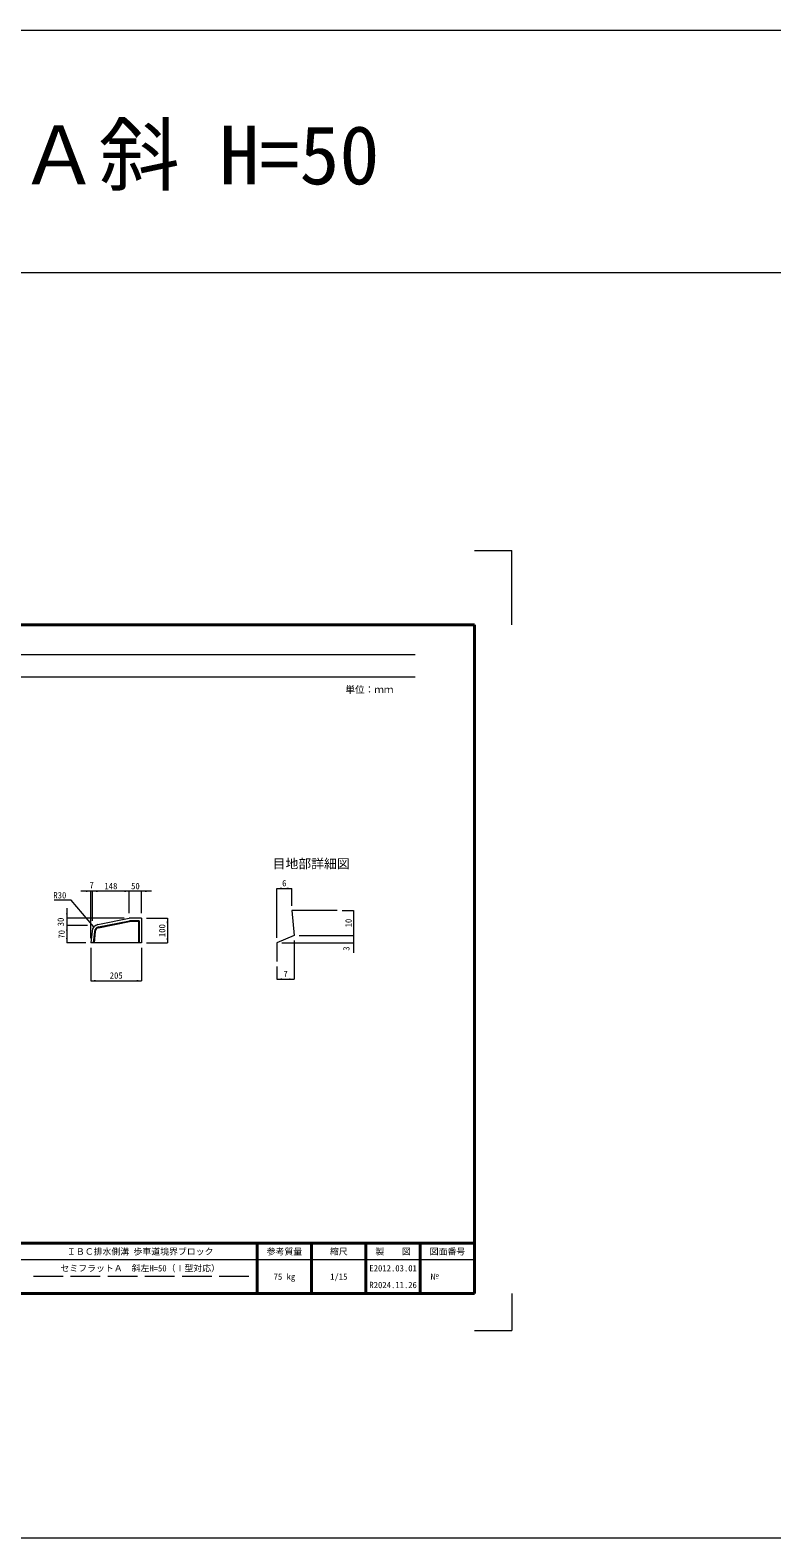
# Model space of a CAD drawing. Units: millimetres at full size; some dimension numbers follow another scale. Extents: x 7544 to 21199, y -8549 to 6148.
# Drawn here: x 11241 to 14235, y -8549 to -2461 of the extents above; entities that cross this region are included whole.
import ezdxf
from ezdxf.enums import TextEntityAlignment as Align

# ---------------------------------------------------------------- set-up
doc = ezdxf.new("R2010")
doc.units = ezdxf.units.MM
doc.header["$LTSCALE"] = 20
doc.linetypes.add('DASHED', pattern=[7.5, 6, -1.5])
for name, color, linetype, lineweight in [('0_2', 7, 'Continuous', 20), ('Defpoints_3', 7, 'Continuous', 13), ('図枠', 7, 'Continuous', 5), ('寸法線', 7, 'Continuous', 9), ('引出線', 4, 'Continuous', 9), ('本体', 2, 'Continuous', 20)]:
    doc.layers.add(name, color=color, linetype=linetype, lineweight=lineweight)
doc.styles.add('ＭＳ ゴシック', font='')
doc.styles.get('ＭＳ ゴシック').set_extended_font_data('MS Gothic')

# ---------------------------------------------------------------- blocks, each defined once
blk = doc.blocks.new('filled_arrow')
at = {"color": 0, "linetype": 'Continuous', "lineweight": -2}
blk.add_solid([(7.5, 1.25), (0, 0), (7.5, -1.25)], dxfattribs=at)

msp = doc.modelspace()

# ---------------------------------------------------------------- linework, layer by layer
at = {"layer": 'Defpoints_3'}
for p, q in [((13035.65, -4561.47), (13185.65, -4561.47)), ((13185.65, -4861.47), (13185.65, -4561.47)), ((13185.65, -7561.47), (13185.65, -7711.47)), ((13035.65, -7711.47), (13185.65, -7711.47))]:
    msp.add_line(p, q, dxfattribs=at)
at = {"layer": '図枠', "color": 1, "lineweight": 20}
for p, q in [((7544.46, -2460.56), (14371.83, -2460.56)), ((7544.46, -3438.53), (14371.83, -3438.53)), ((7544.46, -8548.8), (14371.83, -8548.8))]:
    msp.add_line(p, q, dxfattribs=at)
at = {"layer": '図枠', "lineweight": 40}
for p, q in [((8880.65, -4861.47), (13035.65, -4861.47)), ((13035.65, -7561.47), (13035.65, -4861.47)), ((8880.65, -7358.97), (13035.65, -7358.97)), ((12158.15, -7561.47), (12158.15, -7358.97)), ((12377.52, -7561.47), (12377.52, -7358.97)), ((12596.9, -7561.47), (12596.9, -7358.97)), ((12816.27, -7561.47), (12816.27, -7358.97)), ((8880.65, -7561.47), (13035.65, -7561.47))]:
    msp.add_line(p, q, dxfattribs=at)
at = {"layer": '図枠', "lineweight": 13}
for p, q in [((9120.65, -4981.47), (12795.65, -4981.47)), ((9120.65, -5071.47), (12795.65, -5071.47)), ((13035.65, -7426.47), (10943.15, -7426.47))]:
    msp.add_line(p, q, dxfattribs=at)
at = {"layer": '図枠', "linetype": 'DASHED', "lineweight": 9}
msp.add_line((12124.4, -7493.97), (11246.9, -7493.97), dxfattribs=at)
at = {"layer": '寸法線'}
for p, q in [((11533.19, -5937.86), (11446.19, -5937.86)), ((11486.19, -6126.71), (11486.19, -5937.86)), ((11641.19, -5937.86), (11493.19, -5937.86)), ((11493.19, -6056.7), (11493.19, -5937.86)), ((11493.19, -6056.7), (11493.19, -5937.86)), ((11731.19, -5937.86), (11601.19, -5937.86)), ((11641.19, -6026.7), (11641.19, -5937.86)), ((11641.19, -6026.7), (11641.19, -5937.86)), ((11691.19, -6026.7), (11691.19, -5937.86)), ((12237.29, -5926.03), (12297.29, -5926.03)), ((12237.29, -6126.14), (12237.29, -5926.03)), ((12297.29, -5996.14), (12297.29, -5926.03)), ((11389.35, -6006.7), (11389.35, -6116.7)), ((12500.99, -6016.14), (12547.24, -6016.14)), ((12547.24, -6016.14), (12547.24, -6116.14)), ((11621.19, -6046.7), (11389.35, -6046.7)), ((11473.19, -6076.7), (11389.35, -6076.7)), ((11389.35, -6076.7), (11389.35, -6146.71)), ((11473.19, -6076.7), (11389.35, -6076.7)), ((11711.19, -6046.7), (11795.18, -6046.7)), ((11795.18, -6046.7), (11795.18, -6146.71)), ((12547.24, -6076.14), (12547.24, -6186.14)), ((11466.19, -6146.71), (11389.35, -6146.71)), ((11711.19, -6146.71), (11795.18, -6146.71)), ((12257.29, -6146.14), (12547.24, -6146.14)), ((12307.29, -6136.14), (12307.29, -6292.75)), ((12327.29, -6116.14), (12547.24, -6116.14)), ((12327.29, -6116.14), (12547.24, -6116.14)), ((11486.19, -6166.71), (11486.19, -6298.91)), ((11691.19, -6166.71), (11691.19, -6298.91)), ((12237.29, -6241.87), (12237.29, -6292.75)), ((11486.19, -6298.91), (11691.19, -6298.91)), ((12237.29, -6292.75), (12307.29, -6292.75))]:
    msp.add_line(p, q, dxfattribs=at)
at = {"layer": '引出線'}
msp.add_lwpolyline([(11498.59, -6081.59), (11407.37, -5973.63), (11337.76, -5973.63)], dxfattribs=at)
at = {"layer": '本体'}
for p, q in [((12480.99, -6016.14), (12297.29, -6016.14)), ((12297.29, -6016.14), (12307.29, -6116.14)), ((11514.88, -6072.31), (11641.19, -6046.7)), ((11691.19, -6046.7), (11641.19, -6046.7)), ((11691.19, -6046.7), (11691.19, -6146.71)), ((11490.99, -6098.72), (11486.19, -6146.71)), ((11691.19, -6146.71), (11486.19, -6146.71)), ((12307.29, -6116.14), (12237.29, -6146.14)), ((12237.29, -6146.14), (12237.29, -6221.87))]:
    msp.add_line(p, q, dxfattribs=at)
at = {"layer": '本体', "color": 4, "lineweight": 5}
for p, q in [((11516.87, -6082.11), (11642.19, -6056.7)), ((11517.47, -6085.05), (11642.49, -6059.7)), ((11681.19, -6056.7), (11642.19, -6056.7)), ((11678.19, -6059.7), (11642.49, -6059.7)), ((11678.19, -6059.7), (11681.19, -6056.7)), ((11678.19, -6059.7), (11678.19, -6146.71)), ((11681.19, -6056.7), (11681.19, -6146.71)), ((11500.94, -6099.72), (11496.24, -6146.71)), ((11503.93, -6100.02), (11499.25, -6146.71))]:
    msp.add_line(p, q, dxfattribs=at)
at = {"layer": '本体'}
msp.add_arc((11520.84, -6101.71), 30, 101.45843, 174.28869, dxfattribs=at)
at = {"layer": '本体', "color": 4, "lineweight": 5}
for radius in [20, 17]:
    msp.add_arc((11520.84, -6101.71), radius, 101.45837, 174.28877, dxfattribs=at)

# ---------------------------------------------------------------- block references
at = {"layer": '寸法線', "xscale": 2.67, "yscale": 2.67}
for p, rotation in [((11486.19, -5937.86), 180), ((11641.19, -5937.86), 180), ((11641.19, -5937.86), 180), ((12297.29, -5926.03), 180), ((11389.35, -6046.7), 90), ((12547.24, -6016.14), 270), ((11389.35, -6076.7), 270), ((11389.35, -6076.7), 270), ((11795.18, -6046.7), 270), ((11389.35, -6146.71), 90), ((11795.18, -6146.71), 90), ((12547.24, -6116.14), 90), ((12547.24, -6116.14), 90), ((12547.24, -6146.14), 270), ((11691.19, -6298.91), 180), ((12307.29, -6292.75), 180)]:
    msp.add_blockref('filled_arrow', p, dxfattribs=dict(at, rotation=rotation))
for p in [(11493.19, -5937.86), (11493.19, -5937.86), (11691.19, -5937.86), (12237.29, -5926.03), (11486.19, -6298.91), (12237.29, -6292.75)]:
    msp.add_blockref('filled_arrow', p, dxfattribs=at)
at = {"layer": '引出線', "xscale": 0.2, "yscale": 0.2, "rotation": 130.2}
msp.add_blockref('filled_arrow', (11498.59, -6081.59), dxfattribs=at)

# ---------------------------------------------------------------- texts
at = {"layer": '0_2', "style": 'ＭＳ ゴシック'}
msp.add_text('セミフラットＡ斜 H=50', height=237.4, dxfattribs=at).set_placement((10952.32, -3154.39), align=Align.BOTTOM_CENTER)
msp.add_text('目地部詳細図', height=37.98, dxfattribs=at).set_placement((12220.21, -5856.84), align=Align.BOTTOM_LEFT)
at = {"layer": '図枠', "style": 'ＭＳ ゴシック'}
for s, height, p in [('単位：ｍｍ', 28.48, (12610.94, -5123.47)), ('ＩＢＣ排水側溝 歩車道境界ブロック', 25.63, (11685.65, -7392.72)), ('参考質量', 25.63, (12267.83, -7392.72)), ('縮尺', 25.63, (12487.21, -7392.72)), ('製\u3000\u3000図', 25.63, (12706.58, -7392.72)), ('図面番号', 25.63, (12925.96, -7392.72)), ('セミフラットＡ\u3000斜左H=50（Ⅰ型対応）', 25.63, (11685.65, -7460.22)), ('75 kg', 25.63, (12267.83, -7493.97)), ('1/15', 25.63, (12487.21, -7493.97)), ('E2012.03.01', 25.63, (12706.58, -7460.22)), ('R2024.11.26', 25.63, (12706.58, -7527.72))]:
    msp.add_text(s, height=height, dxfattribs=at).set_placement(p, align=Align.MIDDLE_CENTER)
msp.add_text('№', height=25.63, dxfattribs=at).set_placement((12856.33, -7493.97), align=Align.MIDDLE_LEFT)
at = {"layer": '寸法線', "style": 'ＭＳ ゴシック'}
for s, p in [('7', (11489.69, -5913.11)), ('148', (11567.19, -5916.86)), ('50', (11666.19, -5916.86)), ('6', (12267.29, -5905.03)), ('205', (11588.69, -6277.91)), ('7', (12272.29, -6271.75))]:
    msp.add_text(s, height=25.63, dxfattribs=at).set_placement(p, align=Align.MIDDLE_CENTER)
for s, p in [('30', (11364.6, -6061.7)), ('100', (11774.18, -6096.7)), ('10', (12526.24, -6066.14)), ('70', (11368.35, -6111.7)), ('3', (12517.63, -6169.29))]:
    msp.add_text(s, height=25.63, rotation=90, dxfattribs=at).set_placement(p, align=Align.MIDDLE_CENTER)
at = {"layer": '引出線', "style": 'ＭＳ ゴシック'}
msp.add_text('R30', height=25.63, dxfattribs=at).set_placement((11387.37, -5941.23), align=Align.TOP_RIGHT)

doc.saveas('drawing.dxf')
